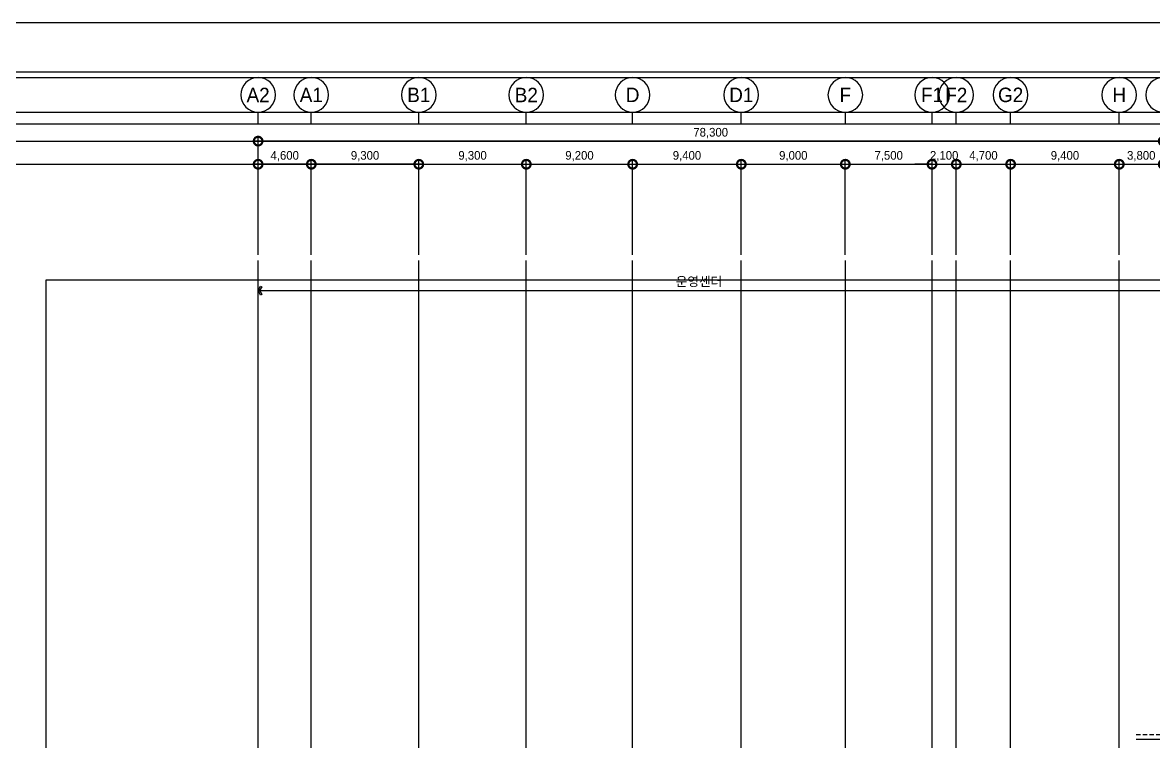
# Model space of a CAD drawing. Extents: x -430745 to 210250, y 0 to 148500.
# Drawn here: x 23719 to 121545, y 86329 to 148500 of the extents above; entities that cross this region are included whole.
import ezdxf
from ezdxf.enums import TextEntityAlignment as Align

# ---------------------------------------------------------------- set-up
doc = ezdxf.new("R2010")
doc.units = 0
doc.header["$LTSCALE"] = 250
doc.header["$MEASUREMENT"] = 0
doc.linetypes.add('HID', pattern=[2.3, 1.5, -0.8])
doc.layers.get('0').update_dxf_attribs({"linetype": 'CONTINUOUS'})
doc.layers.get('Defpoints').update_dxf_attribs({"linetype": 'CONTINUOUS'})
for name, color, linetype in [('A-CEN', 1, 'CONTINUOUS'), ('A-DIM', 7, 'CONTINUOUS'), ('A-SYM-BUB', 3, 'CONTINUOUS')]:
    doc.layers.add(name, color=color, linetype=linetype)
doc.layers.add('NOPLOT', color=193, linetype='CONTINUOUS', plot=False)
doc.styles.add('Gdim', font='')
doc.styles.add('Gtx', font='')
doc.styles.get('Gdim').set_extended_font_data('Dotum')
doc.styles.get('Gtx').set_extended_font_data('Dotum')
doc.dimstyles.new('Gdim200', dxfattribs={"dimscale": 200, "dimtxt": 3, "dimasz": 6, "dimexe": 1.5, "dimexo": 2, "dimgap": 1, "dimtad": 1, "dimdec": 0, "dimzin": 0, "dimdsep": 46, "dimlunit": 6, "dimtxsty": 'Gdim', "dimblk": 'DOTSMALL', "dimcen": 1.5, "dimdle": 1.5, "dimclrd": 1, "dimclre": 1, "dimclrt": 256, "dimazin": 0, "dimtfac": 1, "dimtdec": 0, "dimtix": 1, "dimtmove": 2, "dimatfit": 3, "dimldrblk": 'DOTSMALL', "dimfxl": 1.5, "dimtolj": 1, "dimtzin": 0, "dimlwd": -1, "dimlwe": -1, "dimarcsym": 0})

# ---------------------------------------------------------------- blocks, each defined once
blk = doc.blocks.new('_DotSmall')
at = {"color": 0, "linetype": 'ByBlock', "const_width": 0.5}
blk.add_lwpolyline([(-0.0625, 0, 1), (0.0625, 0, 1)], format="xyb", close=True, dxfattribs=at)
blk = doc.blocks.new('*D34')
at = {"layer": 'A-DIM', "color": 1, "transparency": 16777216}
for p, q in [((14843095, -171905, 0), (14764045, -171905, 0)), ((14764420, -181738, 0), (14764420, -171530, 0)), ((14842720, -181738, 0), (14842720, -171530, 0))]:
    blk.add_line(p, q, dxfattribs=at)
at = {"layer": 'Defpoints', "color": 0, "transparency": 16777216}
for p in [(14764420, -171905, 0), (14764420, -182238, 0), (14842720, -182238, 0)]:
    blk.add_point(p, dxfattribs=at)
at = {"layer": 'A-DIM', "color": 1, "transparency": 16777216, "xscale": 1500, "yscale": 1500, "zscale": 1500, "rotation": 180}
blk.add_blockref('_DotSmall', (14764420, -171905, 0), dxfattribs=at)
at = {"layer": 'A-DIM', "color": 1, "transparency": 16777216, "xscale": 1500, "yscale": 1500, "zscale": 1500}
blk.add_blockref('_DotSmall', (14842720, -171905, 0), dxfattribs=at)
at = {"layer": 'A-DIM', "transparency": 16777216, "insert": (14803570, -171207, 0), "char_height": 750, "attachment_point": 5, "style": 'Gdim'}
blk.add_mtext('\\A1;78,300', dxfattribs=at)
blk = doc.blocks.new('*D35')
at = {"layer": 'A-DIM', "color": 1, "transparency": 16777216}
for p, q in [((14787245, -173905, 0), (14797195, -173905, 0)), ((14787620, -181738, 0), (14787620, -173530, 0)), ((14796820, -181738, 0), (14796820, -173530, 0))]:
    blk.add_line(p, q, dxfattribs=at)
at = {"layer": 'Defpoints', "color": 0, "transparency": 16777216}
for p in [(14796820, -173905, 0), (14787620, -182238, 0), (14796820, -182238, 0)]:
    blk.add_point(p, dxfattribs=at)
at = {"layer": 'A-DIM', "color": 1, "transparency": 16777216, "xscale": 1500, "yscale": 1500, "zscale": 1500, "rotation": 180}
blk.add_blockref('_DotSmall', (14787620, -173905, 0), dxfattribs=at)
at = {"layer": 'A-DIM', "color": 1, "transparency": 16777216, "xscale": 1500, "yscale": 1500, "zscale": 1500}
blk.add_blockref('_DotSmall', (14796820, -173905, 0), dxfattribs=at)
at = {"layer": 'A-DIM', "transparency": 16777216, "insert": (14792220, -173207, 0), "char_height": 750, "attachment_point": 5, "style": 'Gdim'}
blk.add_mtext('\\A1;9,200', dxfattribs=at)
blk = doc.blocks.new('*D36')
at = {"layer": 'A-DIM', "color": 1, "transparency": 16777216}
for p, q in [((14796445, -173905, 0), (14806595, -173905, 0)), ((14796820, -181738, 0), (14796820, -173530, 0)), ((14806220, -181738, 0), (14806220, -173530, 0))]:
    blk.add_line(p, q, dxfattribs=at)
at = {"layer": 'Defpoints', "color": 0, "transparency": 16777216}
for p in [(14806220, -173905, 0), (14796820, -182238, 0), (14806220, -182238, 0)]:
    blk.add_point(p, dxfattribs=at)
at = {"layer": 'A-DIM', "color": 1, "transparency": 16777216, "xscale": 1500, "yscale": 1500, "zscale": 1500, "rotation": 180}
blk.add_blockref('_DotSmall', (14796820, -173905, 0), dxfattribs=at)
at = {"layer": 'A-DIM', "color": 1, "transparency": 16777216, "xscale": 1500, "yscale": 1500, "zscale": 1500}
blk.add_blockref('_DotSmall', (14806220, -173905, 0), dxfattribs=at)
at = {"layer": 'A-DIM', "transparency": 16777216, "insert": (14801520, -173207, 0), "char_height": 750, "attachment_point": 5, "style": 'Gdim'}
blk.add_mtext('\\A1;9,400', dxfattribs=at)
blk = doc.blocks.new('*D37')
at = {"layer": 'A-DIM', "color": 1, "transparency": 16777216}
for p, q in [((14778695, -173905, 0), (14768645, -173905, 0)), ((14769020, -181738, 0), (14769020, -173530, 0)), ((14778320, -181738, 0), (14778320, -173530, 0))]:
    blk.add_line(p, q, dxfattribs=at)
at = {"layer": 'Defpoints', "color": 0, "transparency": 16777216}
for p in [(14769020, -173905, 0), (14769020, -182238, 0), (14778320, -182238, 0)]:
    blk.add_point(p, dxfattribs=at)
at = {"layer": 'A-DIM', "color": 1, "transparency": 16777216, "xscale": 1500, "yscale": 1500, "zscale": 1500, "rotation": 180}
blk.add_blockref('_DotSmall', (14769020, -173905, 0), dxfattribs=at)
at = {"layer": 'A-DIM', "color": 1, "transparency": 16777216, "xscale": 1500, "yscale": 1500, "zscale": 1500}
blk.add_blockref('_DotSmall', (14778320, -173905, 0), dxfattribs=at)
at = {"layer": 'A-DIM', "transparency": 16777216, "insert": (14773670, -173207, 0), "char_height": 750, "attachment_point": 5, "style": 'Gdim'}
blk.add_mtext('\\A1;9,300', dxfattribs=at)
blk = doc.blocks.new('*D38')
at = {"layer": 'A-DIM', "color": 1, "transparency": 16777216}
for p, q in [((14769395, -173905, 0), (14764045, -173905, 0)), ((14764420, -181738, 0), (14764420, -173530, 0)), ((14769020, -181738, 0), (14769020, -173530, 0))]:
    blk.add_line(p, q, dxfattribs=at)
at = {"layer": 'Defpoints', "color": 0, "transparency": 16777216}
for p in [(14764420, -173905, 0), (14764420, -182238, 0), (14769020, -182238, 0)]:
    blk.add_point(p, dxfattribs=at)
at = {"layer": 'A-DIM', "color": 1, "transparency": 16777216, "xscale": 1500, "yscale": 1500, "zscale": 1500, "rotation": 180}
blk.add_blockref('_DotSmall', (14764420, -173905, 0), dxfattribs=at)
at = {"layer": 'A-DIM', "color": 1, "transparency": 16777216, "xscale": 1500, "yscale": 1500, "zscale": 1500}
blk.add_blockref('_DotSmall', (14769020, -173905, 0), dxfattribs=at)
at = {"layer": 'A-DIM', "transparency": 16777216, "insert": (14766720, -173207, 0), "char_height": 750, "attachment_point": 5, "style": 'Gdim'}
blk.add_mtext('\\A1;4,600', dxfattribs=at)
blk = doc.blocks.new('*D39')
at = {"layer": 'A-DIM', "color": 1, "transparency": 16777216}
for p, q in [((14777945, -173905, 0), (14787995, -173905, 0)), ((14778320, -181738, 0), (14778320, -173530, 0)), ((14787620, -181738, 0), (14787620, -173530, 0))]:
    blk.add_line(p, q, dxfattribs=at)
at = {"layer": 'Defpoints', "color": 0, "transparency": 16777216}
for p in [(14787620, -173905, 0), (14778320, -182238, 0), (14787620, -182238, 0)]:
    blk.add_point(p, dxfattribs=at)
at = {"layer": 'A-DIM', "color": 1, "transparency": 16777216, "xscale": 1500, "yscale": 1500, "zscale": 1500, "rotation": 180}
blk.add_blockref('_DotSmall', (14778320, -173905, 0), dxfattribs=at)
at = {"layer": 'A-DIM', "color": 1, "transparency": 16777216, "xscale": 1500, "yscale": 1500, "zscale": 1500}
blk.add_blockref('_DotSmall', (14787620, -173905, 0), dxfattribs=at)
at = {"layer": 'A-DIM', "transparency": 16777216, "insert": (14782970, -173207, 0), "char_height": 750, "attachment_point": 5, "style": 'Gdim'}
blk.add_mtext('\\A1;9,300', dxfattribs=at)
blk = doc.blocks.new('*D44')
at = {"layer": 'A-DIM', "color": 1, "transparency": 16777216}
for p, q in [((14838545, -173905, 0), (14843095, -173905, 0)), ((14838920, -181738, 0), (14838920, -173530, 0)), ((14842720, -181738, 0), (14842720, -173530, 0))]:
    blk.add_line(p, q, dxfattribs=at)
at = {"layer": 'Defpoints', "color": 0, "transparency": 16777216}
for p in [(14842720, -173905, 0), (14838920, -182238, 0), (14842720, -182238, 0)]:
    blk.add_point(p, dxfattribs=at)
at = {"layer": 'A-DIM', "color": 1, "transparency": 16777216, "xscale": 1500, "yscale": 1500, "zscale": 1500, "rotation": 180}
blk.add_blockref('_DotSmall', (14838920, -173905, 0), dxfattribs=at)
at = {"layer": 'A-DIM', "color": 1, "transparency": 16777216, "xscale": 1500, "yscale": 1500, "zscale": 1500}
blk.add_blockref('_DotSmall', (14842720, -173905, 0), dxfattribs=at)
at = {"layer": 'A-DIM', "transparency": 16777216, "insert": (14840820, -173207, 0), "char_height": 750, "attachment_point": 5, "style": 'Gdim'}
blk.add_mtext('\\A1;3,800', dxfattribs=at)
blk = doc.blocks.new('*D45')
at = {"layer": 'A-DIM', "color": 1, "transparency": 16777216}
for p, q in [((14805845, -173905, 0), (14815595, -173905, 0)), ((14806220, -181738, 0), (14806220, -173530, 0)), ((14815220, -181738, 0), (14815220, -173530, 0))]:
    blk.add_line(p, q, dxfattribs=at)
at = {"layer": 'Defpoints', "color": 0, "transparency": 16777216}
for p in [(14815220, -173905, 0), (14806220, -182238, 0), (14815220, -182238, 0)]:
    blk.add_point(p, dxfattribs=at)
at = {"layer": 'A-DIM', "color": 1, "transparency": 16777216, "xscale": 1500, "yscale": 1500, "zscale": 1500, "rotation": 180}
blk.add_blockref('_DotSmall', (14806220, -173905, 0), dxfattribs=at)
at = {"layer": 'A-DIM', "color": 1, "transparency": 16777216, "xscale": 1500, "yscale": 1500, "zscale": 1500}
blk.add_blockref('_DotSmall', (14815220, -173905, 0), dxfattribs=at)
at = {"layer": 'A-DIM', "transparency": 16777216, "insert": (14810720, -173207, 0), "char_height": 750, "attachment_point": 5, "style": 'Gdim'}
blk.add_mtext('\\A1;9,000', dxfattribs=at)
blk = doc.blocks.new('*D46')
at = {"layer": 'A-DIM', "color": 1, "transparency": 16777216}
for p, q in [((14824445, -173905), (14829895, -173905)), ((14824820, -181738), (14824820, -173530)), ((14829520, -181738), (14829520, -173530))]:
    blk.add_line(p, q, dxfattribs=at)
at = {"layer": 'Defpoints', "color": 0, "transparency": 16777216}
for p in [(14829520, -173905), (14824820, -182238, 0), (14829520, -182238, 0)]:
    blk.add_point(p, dxfattribs=at)
at = {"layer": 'A-DIM', "color": 1, "transparency": 16777216, "xscale": 1500, "yscale": 1500, "zscale": 1500, "rotation": 180}
blk.add_blockref('_DotSmall', (14824820, -173905), dxfattribs=at)
at = {"layer": 'A-DIM', "color": 1, "transparency": 16777216, "xscale": 1500, "yscale": 1500, "zscale": 1500}
blk.add_blockref('_DotSmall', (14829520, -173905), dxfattribs=at)
at = {"layer": 'A-DIM', "transparency": 16777216, "insert": (14827170, -173207), "char_height": 750, "attachment_point": 5, "style": 'Gdim'}
blk.add_mtext('\\A1;4,700', dxfattribs=at)
blk = doc.blocks.new('*D47')
at = {"layer": 'A-DIM', "color": 1, "transparency": 16777216}
for p, q in [((14829145, -173905, 0), (14839295, -173905, 0)), ((14829520, -181738, 0), (14829520, -173530, 0)), ((14838920, -181738, 0), (14838920, -173530, 0))]:
    blk.add_line(p, q, dxfattribs=at)
at = {"layer": 'Defpoints', "color": 0, "transparency": 16777216}
for p in [(14838920, -173905, 0), (14829520, -182238, 0), (14838920, -182238, 0)]:
    blk.add_point(p, dxfattribs=at)
at = {"layer": 'A-DIM', "color": 1, "transparency": 16777216, "xscale": 1500, "yscale": 1500, "zscale": 1500, "rotation": 180}
blk.add_blockref('_DotSmall', (14829520, -173905, 0), dxfattribs=at)
at = {"layer": 'A-DIM', "color": 1, "transparency": 16777216, "xscale": 1500, "yscale": 1500, "zscale": 1500}
blk.add_blockref('_DotSmall', (14838920, -173905, 0), dxfattribs=at)
at = {"layer": 'A-DIM', "transparency": 16777216, "insert": (14834220, -173207, 0), "char_height": 750, "attachment_point": 5, "style": 'Gdim'}
blk.add_mtext('\\A1;9,400', dxfattribs=at)
blk = doc.blocks.new('*D59')
at = {"layer": 'A-DIM', "color": 1, "transparency": 16777216}
for p, q in [((14822720, -173905), (14821220, -173905)), ((14822720, -181738), (14822720, -173530)), ((14822720, -173905), (14824820, -173905)), ((14824820, -181738), (14824820, -173530)), ((14824820, -173905), (14826320, -173905))]:
    blk.add_line(p, q, dxfattribs=at)
at = {"layer": 'Defpoints', "color": 0, "transparency": 16777216}
for p in [(14824820, -173905), (14822720, -182238, 0), (14824820, -182238, 0)]:
    blk.add_point(p, dxfattribs=at)
at = {"layer": 'A-DIM', "color": 1, "transparency": 16777216, "xscale": 1500, "yscale": 1500, "zscale": 1500}
blk.add_blockref('_DotSmall', (14822720, -173905), dxfattribs=at)
at = {"layer": 'A-DIM', "color": 1, "transparency": 16777216, "xscale": 1500, "yscale": 1500, "zscale": 1500, "rotation": 180}
blk.add_blockref('_DotSmall', (14824820, -173905), dxfattribs=at)
at = {"layer": 'A-DIM', "transparency": 16777216, "insert": (14823770, -173207), "char_height": 750, "attachment_point": 5, "style": 'Gdim'}
blk.add_mtext('\\A1;2,100', dxfattribs=at)
blk = doc.blocks.new('*D60')
at = {"layer": 'A-DIM', "color": 1, "transparency": 16777216}
for p, q in [((14814845, -173905), (14823095, -173905)), ((14815220, -181738), (14815220, -173530)), ((14822720, -181738), (14822720, -173530))]:
    blk.add_line(p, q, dxfattribs=at)
at = {"layer": 'Defpoints', "color": 0, "transparency": 16777216}
for p in [(14822720, -173905), (14815220, -182238), (14822720, -182238, 0)]:
    blk.add_point(p, dxfattribs=at)
at = {"layer": 'A-DIM', "color": 1, "transparency": 16777216, "xscale": 1500, "yscale": 1500, "zscale": 1500, "rotation": 180}
blk.add_blockref('_DotSmall', (14815220, -173905), dxfattribs=at)
at = {"layer": 'A-DIM', "color": 1, "transparency": 16777216, "xscale": 1500, "yscale": 1500, "zscale": 1500}
blk.add_blockref('_DotSmall', (14822720, -173905), dxfattribs=at)
at = {"layer": 'A-DIM', "transparency": 16777216, "insert": (14818970, -173207), "char_height": 750, "attachment_point": 5, "style": 'Gdim'}
blk.add_mtext('\\A1;7,500', dxfattribs=at)
blk = doc.blocks.new('A$C787a6ed5')
at = {"layer": 'A-DIM'}
blk.add_line((0, -7360), (78300, -7360), dxfattribs=at)
blk.add_lwpolyline([(308, -7038), (123, -7360), (308, -7683), (215, -7736), (0, -7360), (215, -6985)], close=True, dxfattribs=at)
at = {"layer": 'A-SYM-BUB', "color": 3, "style": 'Gdim'}
blk.add_text('운영센터', height=800, dxfattribs=at).set_placement((36133, -6967))
blk = doc.blocks.new('A-CEN-EAST1')
at = {"layer": 'A-CEN'}
for p, q in [((14764420.5, -289571.4, 0), (14764420.5, -182238.1, 0)), ((14769020.5, -289571.4, 0), (14769020.5, -182238.1, 0)), ((14778320.5, -289571.4, 0), (14778320.5, -182238.1, 0)), ((14787620.5, -289571.4, 0), (14787620.5, -182238.1, 0)), ((14796820.5, -289571.4, 0), (14796820.5, -182238.1, 0)), ((14806220.5, -289571.4, 0), (14806220.5, -182238.1, 0)), ((14815220.5, -289571.4, 0), (14815220.5, -182238.1, 0)), ((14822720.5, -289571.4, 0), (14822720.5, -182238.1, 0)), ((14824820.5, -289571.4, 0), (14824820.5, -182238.1, 0)), ((14829520.5, -289571.4, 0), (14829520.5, -182238.1, 0)), ((14838920.5, -289571.4, 0), (14838920.5, -182238.1, 0)), ((14840380.7, -223625.9, 0), (14886741.9, -223625.9, 0))]:
    blk.add_line(p, q, dxfattribs=at)
at = {"layer": 'A-CEN', "linetype": 'HID'}
blk.add_line((14840380.7, -223225.9, 0), (14886741.9, -223225.9, 0), dxfattribs=at)
at = {"layer": 'A-SYM-BUB', "color": 7, "elevation": 0}
for points in [[(14764420.5, -170404.8), (14764420.5, -169404.8, 1), (14764420.5, -166404.8, 1), (14764420.5, -169404.8, 0)], [(14769020.5, -170404.8), (14769020.5, -169404.8, 1), (14769020.5, -166404.8, 1), (14769020.5, -169404.8, 0)], [(14778320.5, -170404.8), (14778320.5, -169404.8, 1), (14778320.5, -166404.8, 1), (14778320.5, -169404.8, 0)], [(14787620.5, -170404.8), (14787620.5, -169404.8, 1), (14787620.5, -166404.8, 1), (14787620.5, -169404.8, 0)], [(14796820.5, -170404.8), (14796820.5, -169404.8, 1), (14796820.5, -166404.8, 1), (14796820.5, -169404.8, 0)], [(14806220.5, -170404.8), (14806220.5, -169404.8, 1), (14806220.5, -166404.8, 1), (14806220.5, -169404.8, 0)], [(14815220.5, -170404.8), (14815220.5, -169404.8, 1), (14815220.5, -166404.8, 1), (14815220.5, -169404.8, 0)], [(14822720.5, -170404.8), (14822720.5, -169404.8, 1), (14822720.5, -166404.8, 1), (14822720.5, -169404.8, 0)], [(14824820.5, -170404.8), (14824820.5, -169404.8, 1), (14824820.5, -166404.8, 1), (14824820.5, -169404.8, 0)], [(14829520.5, -170404.8), (14829520.5, -169404.8, 1), (14829520.5, -166404.8, 1), (14829520.5, -169404.8, 0)], [(14838920.5, -170404.8), (14838920.5, -169404.8, 1), (14838920.5, -166404.8, 1), (14838920.5, -169404.8, 0)], [(14842720.5, -170404.8), (14842720.5, -169404.8, 1), (14842720.5, -166404.8, 1), (14842720.5, -169404.8, 0)]]:
    blk.add_lwpolyline(points, format="xyb", dxfattribs=at)
at = {"layer": 'A-SYM-BUB', "style": 'Gtx'}
for s, p in [('A2', (14764420.5, -167904.8, 0)), ('A1', (14769020.5, -167904.8, 0)), ('B1', (14778320.5, -167904.8, 0)), ('B2', (14787620.5, -167904.8, 0)), ('D', (14796820.5, -167904.8, 0)), ('D1', (14806220.5, -167904.8, 0)), ('F', (14815220.5, -167904.8, 0)), ('F1', (14822720.5, -167904.8, 0)), ('F2', (14824820.5, -167904.8, 0)), ('G2', (14829520.5, -167904.8, 0)), ('H', (14838920.5, -167904.8, 0))]:
    blk.add_text(s, height=1250, dxfattribs=at).set_placement(p, align=Align.MIDDLE)
at = {"layer": 'A-DIM'}
for base, p1, p2, picture, middle in [((14764420.5, -171904.8, 0), (14842720.5, -182238.1, 0), (14764420.5, -182238.1, 0), '*D34', (14803570.5, -171207, 0)), ((14787620.5, -173904.8, 0), (14778320.5, -182238.1, 0), (14787620.5, -182238.1, 0), '*D39', (14782970.5, -173207, 0)), ((14796820.5, -173904.8, 0), (14787620.5, -182238.1, 0), (14796820.5, -182238.1, 0), '*D35', (14792220.5, -173207, 0)), ((14806220.5, -173904.8, 0), (14796820.5, -182238.1, 0), (14806220.5, -182238.1, 0), '*D36', (14801520.5, -173207, 0)), ((14815220.5, -173904.8, 0), (14806220.5, -182238.1, 0), (14815220.5, -182238.1, 0), '*D45', (14810720.5, -173207, 0)), ((14822720.5, -173904.8, 0), (14815220.5, -182238.1, 0), (14822720.5, -182238.1, 0), '*D60', (14818970.5, -173207, 0)), ((14824820.5, -173904.8, 0), (14822720.5, -182238.1, 0), (14824820.5, -182238.1, 0), '*D59', (14823770.5, -173207, 0)), ((14829520.5, -173904.8, 0), (14824820.5, -182238.1, 0), (14829520.5, -182238.1, 0), '*D46', (14827170.5, -173207, 0)), ((14838920.5, -173904.8, 0), (14829520.5, -182238.1, 0), (14838920.5, -182238.1, 0), '*D47', (14834220.5, -173207, 0)), ((14842720.5, -173904.8, 0), (14838920.5, -182238.1, 0), (14842720.5, -182238.1, 0), '*D44', (14840820.5, -173207, 0))]:
    dim = blk.add_linear_dim(base=base, p1=p1, p2=p2, dimstyle='Gdim200', override={"dimscale": 250}, dxfattribs=at)
    dim.commit()
    dim.dimension.update_dxf_attribs({"geometry": picture, "text_midpoint": middle})
for base, p1, p2, picture, middle in [((14764420.5, -173904.8, 0), (14769020.5, -182238.1, 0), (14764420.5, -182238.1, 0), '*D38', (14766720.5, -173207, 0)), ((14769020.5, -173904.8, 0), (14778320.5, -182238.1, 0), (14769020.5, -182238.1, 0), '*D37', (14773670.5, -173207, 0))]:
    dim = blk.add_linear_dim(base=base, p1=p1, p2=p2, angle=180, dimstyle='Gdim200', override={"dimscale": 250}, dxfattribs=at)
    dim.commit()
    dim.dimension.update_dxf_attribs({"geometry": picture, "text_midpoint": middle})

msp = doc.modelspace()

# ---------------------------------------------------------------- linework, layer by layer
at = {"layer": 'NOPLOT'}
for points in [[(0, 148500), (210250, 148500), (210250, 0), (0, 0)], [(206000, 4250), (7750, 4250), (7750, 144250), (206000, 144250)], [(8250, 143750), (182250, 143750), (182250, 4750), (8250, 4750)], [(11250, 140750), (179250, 140750), (179250, 7750), (11250, 7750)], [(12250, 139750), (178250, 139750), (178250, 8750), (12250, 8750)], [(13750, 138250), (176750, 138250), (176750, 10250), (13750, 10250)], [(15750, 136250), (174750, 136250), (174750, 12250), (15750, 12250)], [(25750, 126250), (164750, 126250), (164750, 22250), (25750, 22250)]]:
    msp.add_lwpolyline(points, close=True, dxfattribs=at)

# ---------------------------------------------------------------- block references
at = {"layer": 'A-DIM'}
for name, p in [('A-CEN-EAST1', (-14720325.2, 310154.8)), ('A$C787a6ed5', (44095.3, 132675.5, 0))]:
    msp.add_blockref(name, p, dxfattribs=at)

doc.saveas('drawing.dxf')
